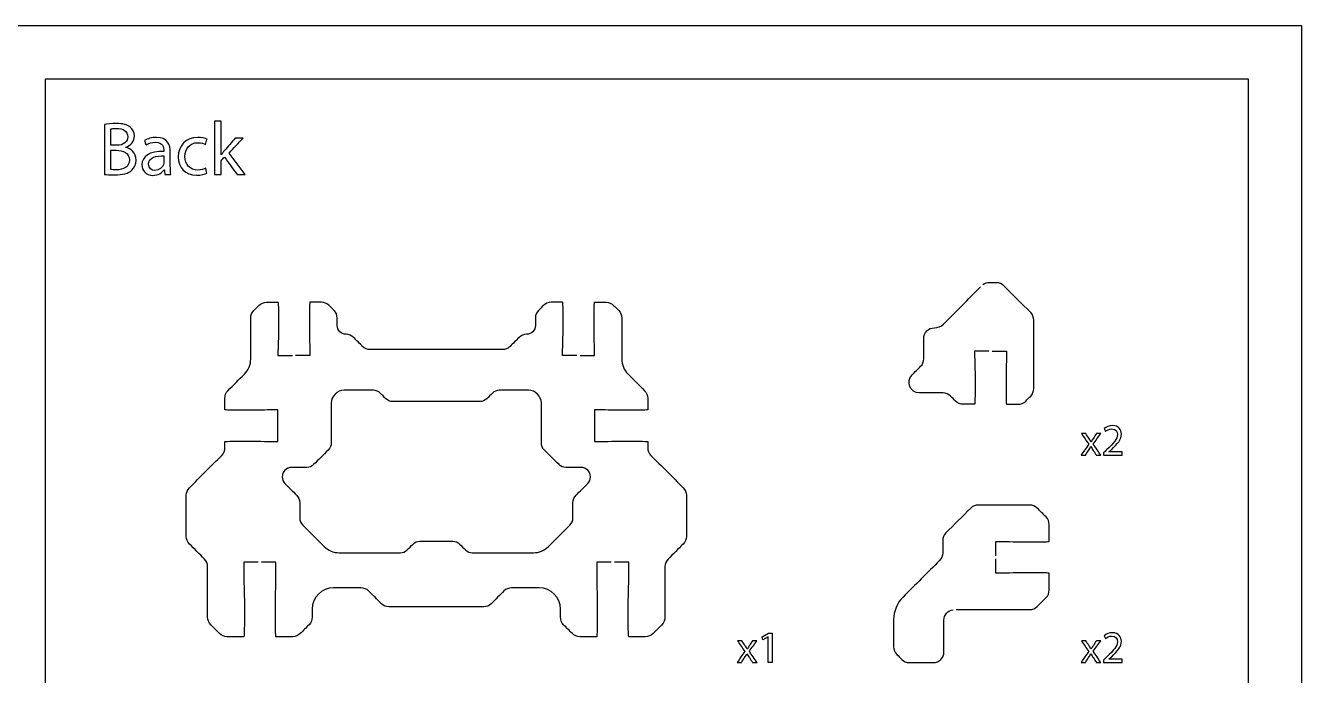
# Model space of a CAD drawing. Extents: x 0 to 395, y 205 to 450.
# Drawn here: x 275.1 to 395, y 388.9 to 450 of the extents above; entities that cross this region are included whole.
import ezdxf

# ---------------------------------------------------------------- set-up
doc = ezdxf.new("R2010")
doc.units = 0
doc.header["$MEASUREMENT"] = 0
doc.layers.add('DEFAULT', color=18, linetype='CONTINUOUS')

msp = doc.modelspace()

# ---------------------------------------------------------------- linework, layer by layer
at = {"layer": 'DEFAULT', "color": 18}
for points in [[(395, 205), (0, 205), (0, 450), (395, 450)], [(390, 210), (276.95, 210), (276.95, 445), (390, 445)], [(344.88, 392.54), (344.87, 392.54), (344.39, 392.28), (344.32, 392.56), (344.92, 392.88), (345.24, 392.88), (345.24, 390.13), (344.88, 390.13)]]:
    msp.add_lwpolyline(points, close=True, dxfattribs=at)
for points, knots in [([(282.49, 440.69), (282.75, 440.75), (283.18, 440.79), (283.61, 440.79), (284.22, 440.79), (284.62, 440.69), (284.91, 440.45), (285.16, 440.26), (285.31, 439.98), (285.31, 439.61), (285.31, 439.15), (285, 438.74), (284.5, 438.56), (284.5, 438.56), (284.5, 438.55), (284.5, 438.55), (284.96, 438.43), (285.48, 438.06), (285.48, 437.35), (285.48, 436.95), (285.32, 436.63), (285.08, 436.4), (284.75, 436.1), (284.21, 435.96), (283.44, 435.96), (283.02, 435.96), (282.69, 435.99), (282.49, 436.01), (282.49, 437.57), (282.49, 439.13), (282.49, 440.69)], [13.262, 13.262, 13.262, 13.262, 14.262, 14.262, 14.262, 15.262, 15.262, 15.262, 16.262, 16.262, 16.262, 17.262, 17.262, 17.262, 17.302, 17.302, 17.302, 18.302, 18.302, 18.302, 19.302, 19.302, 19.302, 20.302, 20.302, 20.302, 21.302, 21.302, 21.302, 34.564, 34.564, 34.564, 34.564]), ([(283.1, 438.74), (283.29, 438.74), (283.47, 438.74), (283.66, 438.74), (284.31, 438.74), (284.69, 439.08), (284.69, 439.54), (284.69, 440.1), (284.26, 440.32), (283.64, 440.32), (283.36, 440.32), (283.2, 440.3), (283.1, 440.28), (283.1, 439.77), (283.1, 439.26), (283.1, 438.74)], [4.342, 4.342, 4.342, 4.342, 5.922, 5.922, 5.922, 6.922, 6.922, 6.922, 7.922, 7.922, 7.922, 8.922, 8.922, 8.922, 13.264, 13.264, 13.264, 13.264]), ([(293.46, 437.85), (293.47, 437.85), (293.47, 437.85), (293.48, 437.85), (293.56, 437.97), (293.68, 438.12), (293.78, 438.24), (294.12, 438.63), (294.45, 439.02), (294.78, 439.42), (295.03, 439.42), (295.28, 439.42), (295.53, 439.42), (295.09, 438.95), (294.65, 438.48), (294.21, 438.01), (294.71, 437.34), (295.21, 436.67), (295.72, 436), (295.46, 436), (295.21, 436), (294.96, 436), (294.57, 436.55), (294.17, 437.09), (293.78, 437.64), (293.68, 437.52), (293.57, 437.4), (293.46, 437.28), (293.46, 436.86), (293.46, 436.43), (293.46, 436), (293.26, 436), (293.05, 436), (292.85, 436), (292.85, 437.67), (292.85, 439.34), (292.85, 441.01), (293.05, 441.01), (293.26, 441.01), (293.46, 441.01), (293.46, 439.96), (293.46, 438.9), (293.46, 437.85)], [8.962, 8.962, 8.962, 8.962, 9.002, 9.002, 9.002, 10.002, 10.002, 10.002, 14.386085, 14.386085, 14.386085, 16.506085, 16.506085, 16.506085, 21.967587, 21.967587, 21.967587, 29.084996, 29.084996, 29.084996, 31.225996, 31.225996, 31.225996, 36.943678, 36.943678, 36.943678, 38.28904, 38.28904, 38.28904, 41.92904, 41.92904, 41.92904, 43.66904, 43.66904, 43.66904, 57.87204, 57.87204, 57.87204, 59.61204, 59.61204, 59.61204, 68.57404, 68.57404, 68.57404, 68.57404]), ([(288.18, 436), (288.16, 436.14), (288.15, 436.29), (288.13, 436.43), (288.12, 436.43), (288.12, 436.43), (288.11, 436.43), (287.92, 436.16), (287.55, 435.92), (287.06, 435.92), (286.37, 435.92), (286.02, 436.41), (286.02, 436.9), (286.02, 437.73), (286.75, 438.18), (288.07, 438.17), (288.07, 438.2), (288.07, 438.22), (288.07, 438.24), (288.07, 438.53), (288, 439.03), (287.3, 439.03), (286.98, 439.03), (286.65, 438.94), (286.41, 438.78), (286.36, 438.92), (286.31, 439.05), (286.27, 439.19), (286.55, 439.37), (286.96, 439.49), (287.39, 439.49), (288.43, 439.49), (288.69, 438.78), (288.69, 438.1), (288.69, 437.67), (288.69, 437.24), (288.69, 436.82), (288.69, 436.52), (288.7, 436.23), (288.74, 436), (288.56, 436), (288.37, 436), (288.18, 436)], [0, 0, 0, 0, 1.228007, 1.228007, 1.228007, 1.288007, 1.288007, 1.288007, 2.288007, 2.288007, 2.288007, 3.288007, 3.288007, 3.288007, 4.288007, 4.288007, 4.288007, 4.488007, 4.488007, 4.488007, 5.488007, 5.488007, 5.488007, 6.488007, 6.488007, 6.488007, 7.715655, 7.715655, 7.715655, 8.715655, 8.715655, 8.715655, 9.715655, 9.715655, 9.715655, 13.336655, 13.336655, 13.336655, 14.336655, 14.336655, 14.336655, 15.936655, 15.936655, 15.936655, 15.936655]), ([(292.12, 436.13), (291.96, 436.04), (291.6, 435.93), (291.14, 435.93), (290.11, 435.93), (289.44, 436.63), (289.44, 437.67), (289.44, 438.72), (290.16, 439.49), (291.28, 439.49), (291.64, 439.49), (291.97, 439.39), (292.14, 439.31), (292.09, 439.15), (292.04, 438.99), (292, 438.83), (291.85, 438.91), (291.62, 438.99), (291.28, 438.99), (290.49, 438.99), (290.07, 438.41), (290.07, 437.7), (290.07, 436.91), (290.58, 436.42), (291.26, 436.42), (291.61, 436.42), (291.84, 436.52), (292.02, 436.59), (292.05, 436.44), (292.09, 436.28), (292.12, 436.13)], [1.353662, 1.353662, 1.353662, 1.353662, 2.353662, 2.353662, 2.353662, 3.353662, 3.353662, 3.353662, 4.353662, 4.353662, 4.353662, 5.353662, 5.353662, 5.353662, 6.770983, 6.770983, 6.770983, 7.770983, 7.770983, 7.770983, 8.770983, 8.770983, 8.770983, 9.770983, 9.770983, 9.770983, 10.770983, 10.770983, 10.770983, 12.124645, 12.124645, 12.124645, 12.124645]), ([(283.1, 436.47), (283.22, 436.44), (283.4, 436.44), (283.61, 436.44), (284.25, 436.44), (284.84, 436.67), (284.84, 437.36), (284.84, 438.01), (284.28, 438.28), (283.61, 438.28), (283.44, 438.28), (283.27, 438.28), (283.1, 438.28), (283.1, 437.67), (283.1, 437.07), (283.1, 436.47)], [5.141, 5.141, 5.141, 5.141, 6.141, 6.141, 6.141, 7.141, 7.141, 7.141, 8.141, 8.141, 8.141, 9.581, 9.581, 9.581, 14.722, 14.722, 14.722, 14.722]), ([(288.09, 437.74), (287.41, 437.76), (286.64, 437.64), (286.64, 436.97), (286.64, 436.57), (286.91, 436.38), (287.23, 436.38), (287.67, 436.38), (287.95, 436.66), (288.05, 436.95), (288.07, 437.02), (288.09, 437.09), (288.09, 437.15), (288.09, 437.35), (288.09, 437.55), (288.09, 437.74)], [1.681, 1.681, 1.681, 1.681, 2.681, 2.681, 2.681, 3.681, 3.681, 3.681, 4.681, 4.681, 4.681, 5.681, 5.681, 5.681, 7.362, 7.362, 7.362, 7.362]), ([(374.72, 411.65), (374.82, 411.51), (374.92, 411.36), (375.02, 411.21), (375.09, 411.1), (375.16, 410.99), (375.22, 410.88), (375.23, 410.88), (375.23, 410.88), (375.24, 410.88), (375.3, 411), (375.37, 411.11), (375.44, 411.22), (375.54, 411.36), (375.63, 411.51), (375.73, 411.65), (375.86, 411.65), (376, 411.65), (376.13, 411.65), (375.9, 411.32), (375.66, 410.99), (375.43, 410.66), (375.67, 410.31), (375.91, 409.96), (376.15, 409.61), (376.01, 409.61), (375.87, 409.61), (375.73, 409.61), (375.63, 409.76), (375.53, 409.91), (375.43, 410.07), (375.35, 410.19), (375.28, 410.3), (375.2, 410.42), (375.13, 410.3), (375.06, 410.19), (374.98, 410.07), (374.88, 409.91), (374.79, 409.76), (374.69, 409.61), (374.55, 409.61), (374.41, 409.61), (374.28, 409.61), (374.52, 409.95), (374.76, 410.3), (375, 410.65), (374.77, 410.99), (374.54, 411.32), (374.31, 411.65), (374.45, 411.65), (374.59, 411.65), (374.72, 411.65)], [0, 0, 0, 0, 1.496308, 1.496308, 1.496308, 2.496308, 2.496308, 2.496308, 2.532308, 2.532308, 2.532308, 3.532308, 3.532308, 3.532308, 5.012538, 5.012538, 5.012538, 6.151538, 6.151538, 6.151538, 9.586024, 9.586024, 9.586024, 13.211699, 13.211699, 13.211699, 14.410699, 14.410699, 14.410699, 15.971714, 15.971714, 15.971714, 16.994714, 16.994714, 16.994714, 17.994714, 17.994714, 17.994714, 19.548672, 19.548672, 19.548672, 20.712672, 20.712672, 20.712672, 24.3223, 24.3223, 24.3223, 27.779998, 27.779998, 27.779998, 28.955998, 28.955998, 28.955998, 28.955998]), ([(376.39, 409.61), (376.39, 409.68), (376.39, 409.76), (376.39, 409.83), (376.49, 409.93), (376.59, 410.02), (376.68, 410.12), (377.39, 410.79), (377.7, 411.14), (377.71, 411.56), (377.71, 411.84), (377.57, 412.09), (377.16, 412.09), (376.91, 412.09), (376.71, 411.97), (376.58, 411.86), (376.54, 411.95), (376.5, 412.04), (376.46, 412.12), (376.65, 412.28), (376.92, 412.4), (377.24, 412.4), (377.83, 412.4), (378.08, 412), (378.08, 411.6), (378.08, 411.1), (377.71, 410.69), (377.13, 410.13), (377.06, 410.06), (376.99, 409.99), (376.91, 409.92), (377.32, 409.92), (377.74, 409.92), (378.15, 409.92), (378.15, 409.81), (378.15, 409.71), (378.15, 409.61), (377.56, 409.61), (376.98, 409.61), (376.39, 409.61)], [4.977, 4.977, 4.977, 4.977, 5.624, 5.624, 5.624, 6.777406, 6.777406, 6.777406, 7.777406, 7.777406, 7.777406, 8.777406, 8.777406, 8.777406, 9.777406, 9.777406, 9.777406, 10.592847, 10.592847, 10.592847, 11.592847, 11.592847, 11.592847, 12.592847, 12.592847, 12.592847, 13.592847, 13.592847, 13.592847, 14.465733, 14.465733, 14.465733, 17.967733, 17.967733, 17.967733, 18.843733, 18.843733, 18.843733, 23.820733, 23.820733, 23.820733, 23.820733]), ([(342.4, 392.18), (342.5, 392.03), (342.6, 391.89), (342.7, 391.74), (342.77, 391.63), (342.84, 391.52), (342.9, 391.41), (342.91, 391.41), (342.91, 391.41), (342.92, 391.41), (342.98, 391.53), (343.05, 391.63), (343.12, 391.74), (343.21, 391.89), (343.31, 392.03), (343.41, 392.18), (343.54, 392.18), (343.67, 392.18), (343.81, 392.18), (343.58, 391.85), (343.34, 391.52), (343.11, 391.19), (343.35, 390.84), (343.59, 390.48), (343.83, 390.13), (343.69, 390.13), (343.55, 390.13), (343.41, 390.13), (343.31, 390.29), (343.21, 390.44), (343.11, 390.59), (343.03, 390.71), (342.96, 390.83), (342.88, 390.95), (342.81, 390.83), (342.74, 390.72), (342.66, 390.59), (342.56, 390.44), (342.46, 390.29), (342.37, 390.13), (342.23, 390.13), (342.09, 390.13), (341.96, 390.13), (342.2, 390.48), (342.44, 390.83), (342.68, 391.18), (342.45, 391.51), (342.22, 391.85), (341.99, 392.18), (342.13, 392.18), (342.27, 392.18), (342.4, 392.18)], [0, 0, 0, 0, 1.496308, 1.496308, 1.496308, 2.496308, 2.496308, 2.496308, 2.532308, 2.532308, 2.532308, 3.532308, 3.532308, 3.532308, 5.012538, 5.012538, 5.012538, 6.150538, 6.150538, 6.150538, 9.584447, 9.584447, 9.584447, 13.210123, 13.210123, 13.210123, 14.409123, 14.409123, 14.409123, 15.970138, 15.970138, 15.970138, 16.993138, 16.993138, 16.993138, 17.993138, 17.993138, 17.993138, 19.547096, 19.547096, 19.547096, 20.710096, 20.710096, 20.710096, 24.319724, 24.319724, 24.319724, 27.777422, 27.777422, 27.777422, 28.953422, 28.953422, 28.953422, 28.953422]), ([(374.72, 392.18), (374.82, 392.03), (374.92, 391.89), (375.02, 391.74), (375.09, 391.63), (375.16, 391.52), (375.22, 391.41), (375.23, 391.41), (375.23, 391.41), (375.24, 391.41), (375.3, 391.53), (375.37, 391.63), (375.44, 391.74), (375.54, 391.89), (375.63, 392.03), (375.73, 392.18), (375.86, 392.18), (376, 392.18), (376.13, 392.18), (375.9, 391.85), (375.66, 391.52), (375.43, 391.19), (375.67, 390.84), (375.91, 390.48), (376.15, 390.13), (376.01, 390.13), (375.87, 390.13), (375.73, 390.13), (375.63, 390.29), (375.53, 390.44), (375.43, 390.59), (375.35, 390.71), (375.28, 390.83), (375.2, 390.95), (375.13, 390.83), (375.06, 390.72), (374.98, 390.59), (374.88, 390.44), (374.79, 390.29), (374.69, 390.13), (374.55, 390.13), (374.41, 390.13), (374.28, 390.13), (374.52, 390.48), (374.76, 390.83), (375, 391.18), (374.77, 391.51), (374.54, 391.85), (374.31, 392.18), (374.45, 392.18), (374.59, 392.18), (374.72, 392.18)], [0, 0, 0, 0, 1.496308, 1.496308, 1.496308, 2.496308, 2.496308, 2.496308, 2.532308, 2.532308, 2.532308, 3.532308, 3.532308, 3.532308, 5.012538, 5.012538, 5.012538, 6.151538, 6.151538, 6.151538, 9.586024, 9.586024, 9.586024, 13.211699, 13.211699, 13.211699, 14.410699, 14.410699, 14.410699, 15.971714, 15.971714, 15.971714, 16.994714, 16.994714, 16.994714, 17.994714, 17.994714, 17.994714, 19.548672, 19.548672, 19.548672, 20.712672, 20.712672, 20.712672, 24.3223, 24.3223, 24.3223, 27.779998, 27.779998, 27.779998, 28.955998, 28.955998, 28.955998, 28.955998]), ([(376.39, 390.13), (376.39, 390.21), (376.39, 390.28), (376.39, 390.36), (376.49, 390.45), (376.59, 390.55), (376.68, 390.64), (377.39, 391.31), (377.7, 391.67), (377.71, 392.08), (377.71, 392.36), (377.57, 392.62), (377.16, 392.62), (376.91, 392.62), (376.71, 392.49), (376.58, 392.39), (376.54, 392.47), (376.5, 392.56), (376.46, 392.65), (376.65, 392.81), (376.92, 392.93), (377.24, 392.93), (377.83, 392.93), (378.08, 392.52), (378.08, 392.13), (378.08, 391.62), (377.71, 391.21), (377.13, 390.65), (377.06, 390.59), (376.99, 390.52), (376.91, 390.44), (377.32, 390.44), (377.74, 390.44), (378.15, 390.44), (378.15, 390.34), (378.15, 390.24), (378.15, 390.13), (377.56, 390.13), (376.98, 390.13), (376.39, 390.13)], [4.977, 4.977, 4.977, 4.977, 5.624, 5.624, 5.624, 6.777406, 6.777406, 6.777406, 7.777406, 7.777406, 7.777406, 8.777406, 8.777406, 8.777406, 9.777406, 9.777406, 9.777406, 10.592436, 10.592436, 10.592436, 11.592436, 11.592436, 11.592436, 12.592436, 12.592436, 12.592436, 13.592436, 13.592436, 13.592436, 14.465321, 14.465321, 14.465321, 17.967321, 17.967321, 17.967321, 18.843321, 18.843321, 18.843321, 23.820321, 23.820321, 23.820321, 23.820321])]:
    msp.add_open_spline(points, degree=3, knots=knots, dxfattribs=at)
at = {"layer": 'DEFAULT', "color": 1}
for points, knots in [([(365.93, 419.41), (366.38, 419.41), (366.83, 419.41), (367.28, 419.41), (367.28, 419.24), (367.28, 419.07), (367.28, 418.91), (367.28, 418.79), (367.23, 417.79), (367.23, 416.41), (367.23, 415.02), (367.25, 414.41), (367.28, 414.41), (367.64, 414.41), (368, 414.41), (368.37, 414.41), (368.63, 414.41), (368.89, 414.51), (369.08, 414.7), (369.23, 414.86), (369.39, 415.02), (369.55, 415.18), (369.74, 415.36), (369.84, 415.62), (369.84, 415.88), (369.84, 418.03), (369.84, 420.17), (369.84, 422.31), (369.84, 422.58), (369.74, 422.83), (369.55, 423.02), (368.71, 423.86), (367.87, 424.7), (367.03, 425.53), (366.85, 425.72), (366.59, 425.83), (366.33, 425.83), (366.1, 425.83), (365.88, 425.83), (365.65, 425.83), (365.44, 425.83), (365.24, 425.76), (365.06, 425.63)], [0, 0, 0, 0, 3.83, 3.83, 3.83, 5.24, 5.24, 5.24, 6.24, 6.24, 6.24, 7.24, 7.24, 7.24, 10.32, 10.32, 10.32, 11.32, 11.32, 11.32, 13.22213, 13.22213, 13.22213, 14.22213, 14.22213, 14.22213, 32.45213, 32.45213, 32.45213, 33.45213, 33.45213, 33.45213, 43.528404, 43.528404, 43.528404, 44.528404, 44.528404, 44.528404, 46.438404, 46.438404, 46.438404, 47.438404, 47.438404, 47.438404, 47.438404]), ([(365.63, 419.41), (365.18, 419.41), (364.73, 419.41), (364.28, 419.41), (364.28, 419.24), (364.28, 419.07), (364.28, 418.91), (364.28, 418.79), (364.33, 417.79), (364.33, 416.41), (364.33, 415.06), (364.31, 414.43), (364.28, 414.41), (363.92, 414.41), (363.56, 414.41), (363.2, 414.41), (362.93, 414.41), (362.68, 414.51), (362.49, 414.7), (362.33, 414.86), (362.17, 415.02), (362.02, 415.17), (361.83, 415.36), (361.57, 415.47), (361.31, 415.47), (360.58, 415.47), (359.84, 415.47), (359.11, 415.47), (358.22, 415.47), (357.78, 416.55), (358.41, 417.17), (358.67, 417.44), (358.94, 417.71), (359.21, 417.97), (359.4, 418.16), (359.5, 418.42), (359.5, 418.68), (359.5, 419.32), (359.5, 419.95), (359.5, 420.58), (359.5, 421.14), (359.95, 421.59), (360.5, 421.59), (360.82, 421.59), (361.13, 421.71), (361.36, 421.94), (362.52, 423.1), (363.68, 424.26), (364.84, 425.43)], [0, 0, 0, 0, 3.82, 3.82, 3.82, 5.23, 5.23, 5.23, 6.23, 6.23, 6.23, 7.23, 7.23, 7.23, 10.3, 10.3, 10.3, 11.3, 11.3, 11.3, 13.195046, 13.195046, 13.195046, 14.195046, 14.195046, 14.195046, 20.415054, 20.415054, 20.415054, 21.415054, 21.415054, 21.415054, 24.625319, 24.625319, 24.625319, 25.625319, 25.625319, 25.625319, 31.015319, 31.015319, 31.015319, 32.015319, 32.015319, 32.015319, 33.015319, 33.015319, 33.015319, 46.994822, 46.994822, 46.994822, 46.994822]), ([(296.96, 399.56), (296.51, 399.56), (296.06, 399.56), (295.61, 399.56), (295.61, 398.9), (295.61, 398.23), (295.61, 397.57), (295.61, 397.44), (295.66, 396.45), (295.66, 395.06), (295.66, 393.68), (295.64, 392.56), (295.61, 392.56), (295.08, 392.56), (294.55, 392.56), (294.02, 392.56), (293.76, 392.56), (293.51, 392.67), (293.32, 392.86), (293.04, 393.13), (292.77, 393.41), (292.49, 393.69), (292.3, 393.87), (292.2, 394.13), (292.2, 394.39), (292.2, 395.98), (292.2, 397.56), (292.2, 399.15), (292.2, 399.41), (292.09, 399.67), (291.9, 399.86), (291.43, 400.33), (290.96, 400.8), (290.49, 401.27), (290.3, 401.46), (290.19, 401.71), (290.19, 401.98), (290.19, 403.27), (290.19, 404.56), (290.19, 405.85), (290.19, 406.12), (290.3, 406.37), (290.49, 406.56), (291.5, 407.57), (292.51, 408.59), (293.52, 409.6), (293.71, 409.79), (293.82, 410.04), (293.82, 410.31), (293.81, 410.5), (293.81, 410.7), (293.81, 410.89), (293.81, 410.92), (294.43, 410.94), (295.82, 410.94), (297.2, 410.94), (298.19, 410.89), (298.32, 410.89), (298.48, 410.89), (298.65, 410.89), (298.81, 410.89), (298.81, 411.89), (298.81, 412.89), (298.81, 413.89), (298.65, 413.89), (298.48, 413.89), (298.32, 413.89), (298.19, 413.89), (297.2, 413.84), (295.82, 413.84), (294.43, 413.84), (293.81, 413.86), (293.81, 413.89), (293.81, 414.25), (293.81, 414.61), (293.81, 414.98), (293.81, 415.24), (293.92, 415.49), (294.1, 415.68), (294.62, 416.2), (295.14, 416.72), (295.66, 417.24), (296.04, 417.61), (296.25, 418.12), (296.25, 418.66), (296.25, 419.94), (296.25, 421.23), (296.25, 422.51), (296.25, 422.78), (296.36, 423.04), (296.54, 423.22), (296.7, 423.38), (296.86, 423.54), (297.02, 423.7), (297.21, 423.89), (297.46, 423.99), (297.73, 423.99), (298.09, 423.99), (298.45, 423.99), (298.81, 423.99), (298.84, 423.99), (298.86, 423.38), (298.86, 421.99), (298.86, 420.61), (298.81, 419.62), (298.81, 419.49), (298.81, 419.32), (298.81, 419.16), (298.81, 418.99), (299.27, 418.99), (299.72, 418.99), (300.17, 418.99)], [0, 0, 0, 0, 3.82, 3.82, 3.82, 9.48, 9.48, 9.48, 10.48, 10.48, 10.48, 11.48, 11.48, 11.48, 15.98, 15.98, 15.98, 16.98, 16.98, 16.98, 20.303402, 20.303402, 20.303402, 21.303402, 21.303402, 21.303402, 34.793402, 34.793402, 34.793402, 35.793402, 35.793402, 35.793402, 41.47854, 41.47854, 41.47854, 42.47854, 42.47854, 42.47854, 53.45854, 53.45854, 53.45854, 54.45854, 54.45854, 54.45854, 66.634919, 66.634919, 66.634919, 67.634919, 67.634919, 67.634919, 69.284949, 69.284949, 69.284949, 70.284949, 70.284949, 70.284949, 71.284949, 71.284949, 71.284949, 72.694949, 72.694949, 72.694949, 81.194949, 81.194949, 81.194949, 82.604949, 82.604949, 82.604949, 83.604949, 83.604949, 83.604949, 84.604949, 84.604949, 84.604949, 87.684949, 87.684949, 87.684949, 88.684949, 88.684949, 88.684949, 94.949916, 94.949916, 94.949916, 95.949916, 95.949916, 95.949916, 106.889916, 106.889916, 106.889916, 107.889916, 107.889916, 107.889916, 109.806188, 109.806188, 109.806188, 110.806188, 110.806188, 110.806188, 113.886188, 113.886188, 113.886188, 114.886188, 114.886188, 114.886188, 115.886188, 115.886188, 115.886188, 117.306188, 117.306188, 117.306188, 121.136188, 121.136188, 121.136188, 121.136188]), ([(326.91, 418.99), (326.46, 418.99), (326.01, 418.99), (325.56, 418.99), (325.56, 419.16), (325.56, 419.32), (325.56, 419.49), (325.56, 419.62), (325.61, 420.61), (325.61, 421.99), (325.61, 423.38), (325.59, 423.99), (325.56, 423.99), (325.2, 423.99), (324.84, 423.99), (324.48, 423.99), (324.21, 423.99), (323.95, 423.89), (323.77, 423.7), (323.61, 423.54), (323.45, 423.38), (323.29, 423.22), (323.11, 423.04), (323, 422.78), (323, 422.52), (323, 422.28), (323, 422.04), (323, 421.8), (323, 421.35), (322.63, 420.98), (322.17, 420.98), (321.91, 420.98), (321.65, 420.87), (321.47, 420.68), (321.18, 420.4), (320.9, 420.12), (320.62, 419.84), (320.43, 419.65), (320.18, 419.54), (319.91, 419.54), (315.76, 419.54), (311.61, 419.54), (307.47, 419.54), (307.2, 419.54), (306.95, 419.65), (306.76, 419.84), (306.48, 420.12), (306.2, 420.4), (305.91, 420.68), (305.73, 420.87), (305.47, 420.98), (305.21, 420.98), (304.75, 420.98), (304.37, 421.35), (304.37, 421.8), (304.37, 422.04), (304.37, 422.28), (304.37, 422.51), (304.37, 422.78), (304.27, 423.04), (304.08, 423.22), (303.92, 423.38), (303.76, 423.54), (303.61, 423.7), (303.42, 423.89), (303.16, 423.99), (302.9, 423.99), (302.54, 423.99), (302.18, 423.99), (301.81, 423.99), (301.79, 423.99), (301.76, 423.38), (301.76, 421.99), (301.76, 420.61), (301.81, 419.62), (301.81, 419.49), (301.81, 419.32), (301.81, 419.16), (301.81, 418.99), (301.36, 418.99), (300.92, 418.99), (300.47, 418.99)], [0, 0, 0, 0, 3.82, 3.82, 3.82, 5.24, 5.24, 5.24, 6.24, 6.24, 6.24, 7.24, 7.24, 7.24, 10.32, 10.32, 10.32, 11.32, 11.32, 11.32, 13.215046, 13.215046, 13.215046, 14.215046, 14.215046, 14.215046, 16.245046, 16.245046, 16.245046, 17.245046, 17.245046, 17.245046, 18.245046, 18.245046, 18.245046, 21.639159, 21.639159, 21.639159, 22.639159, 22.639159, 22.639159, 57.929159, 57.929159, 57.929159, 58.929159, 58.929159, 58.929159, 62.323271, 62.323271, 62.323271, 63.323271, 63.323271, 63.323271, 64.323271, 64.323271, 64.323271, 66.343271, 66.343271, 66.343271, 67.343271, 67.343271, 67.343271, 69.25246, 69.25246, 69.25246, 70.25246, 70.25246, 70.25246, 73.33246, 73.33246, 73.33246, 74.33246, 74.33246, 74.33246, 75.33246, 75.33246, 75.33246, 76.75246, 76.75246, 76.75246, 80.57246, 80.57246, 80.57246, 80.57246]), ([(327.21, 418.99), (327.66, 418.99), (328.11, 418.99), (328.56, 418.99), (328.56, 419.16), (328.56, 419.32), (328.56, 419.49), (328.56, 419.62), (328.51, 420.61), (328.51, 421.99), (328.51, 423.38), (328.54, 423.99), (328.56, 423.99), (328.92, 423.99), (329.29, 423.99), (329.65, 423.99), (329.91, 423.99), (330.17, 423.89), (330.35, 423.7), (330.51, 423.54), (330.67, 423.38), (330.83, 423.22), (331.02, 423.04), (331.12, 422.78), (331.12, 422.51), (331.12, 421.23), (331.12, 419.94), (331.12, 418.66), (331.12, 418.12), (331.33, 417.61), (331.71, 417.24), (332.23, 416.72), (332.75, 416.2), (333.27, 415.68), (333.46, 415.49), (333.56, 415.24), (333.56, 414.98), (333.56, 414.61), (333.56, 414.25), (333.56, 413.89), (333.56, 413.86), (332.95, 413.84), (331.56, 413.84), (330.18, 413.84), (329.19, 413.89), (329.06, 413.89), (328.9, 413.89), (328.73, 413.89), (328.56, 413.89), (328.56, 412.89), (328.56, 411.89), (328.56, 410.89), (328.73, 410.89), (328.9, 410.89), (329.06, 410.89), (329.19, 410.89), (330.18, 410.94), (331.56, 410.94), (332.95, 410.94), (333.56, 410.92), (333.56, 410.89), (333.56, 410.7), (333.56, 410.5), (333.56, 410.3), (333.56, 410.04), (333.67, 409.79), (333.86, 409.6), (334.87, 408.59), (335.88, 407.57), (336.89, 406.56), (337.08, 406.37), (337.19, 406.12), (337.19, 405.86), (337.19, 404.56), (337.19, 403.27), (337.19, 401.98), (337.19, 401.71), (337.08, 401.46), (336.89, 401.27), (336.42, 400.8), (335.95, 400.33), (335.48, 399.86), (335.29, 399.67), (335.18, 399.41), (335.18, 399.15), (335.18, 397.56), (335.18, 395.98), (335.18, 394.39), (335.18, 394.13), (335.08, 393.87), (334.89, 393.69), (334.61, 393.41), (334.34, 393.13), (334.06, 392.86), (333.87, 392.67), (333.62, 392.56), (333.36, 392.56), (332.83, 392.56), (332.3, 392.56), (331.77, 392.56), (331.74, 392.56), (331.72, 393.68), (331.72, 395.06), (331.72, 396.45), (331.77, 397.44), (331.77, 397.57), (331.77, 398.23), (331.77, 398.9), (331.77, 399.56), (331.32, 399.56), (330.87, 399.56), (330.42, 399.56)], [0, 0, 0, 0, 3.83, 3.83, 3.83, 5.25, 5.25, 5.25, 6.25, 6.25, 6.25, 7.25, 7.25, 7.25, 10.33, 10.33, 10.33, 11.33, 11.33, 11.33, 13.239188, 13.239188, 13.239188, 14.239188, 14.239188, 14.239188, 25.179188, 25.179188, 25.179188, 26.179188, 26.179188, 26.179188, 32.437087, 32.437087, 32.437087, 33.437087, 33.437087, 33.437087, 36.517087, 36.517087, 36.517087, 37.517087, 37.517087, 37.517087, 38.517087, 38.517087, 38.517087, 39.927087, 39.927087, 39.927087, 48.427087, 48.427087, 48.427087, 49.837087, 49.837087, 49.837087, 50.837087, 50.837087, 50.837087, 51.837087, 51.837087, 51.837087, 53.497087, 53.497087, 53.497087, 54.497087, 54.497087, 54.497087, 66.673466, 66.673466, 66.673466, 67.673466, 67.673466, 67.673466, 78.663466, 78.663466, 78.663466, 79.663466, 79.663466, 79.663466, 85.348605, 85.348605, 85.348605, 86.348605, 86.348605, 86.348605, 99.828605, 99.828605, 99.828605, 100.828605, 100.828605, 100.828605, 104.152006, 104.152006, 104.152006, 105.152006, 105.152006, 105.152006, 109.652006, 109.652006, 109.652006, 110.652006, 110.652006, 110.652006, 111.652006, 111.652006, 111.652006, 117.312006, 117.312006, 117.312006, 121.142006, 121.142006, 121.142006, 121.142006]), ([(317.07, 400.45), (316.84, 400.45), (316.61, 400.54), (316.44, 400.71), (316.25, 400.9), (316.07, 401.08), (315.88, 401.27), (315.71, 401.44), (315.48, 401.53), (315.25, 401.53), (314.21, 401.53), (313.17, 401.53), (312.13, 401.53), (311.9, 401.53), (311.67, 401.44), (311.5, 401.27), (311.31, 401.08), (311.13, 400.9), (310.94, 400.71), (310.77, 400.54), (310.55, 400.45), (310.31, 400.45), (308.39, 400.45), (306.48, 400.45), (304.56, 400.45), (304.03, 400.45), (303.52, 400.66), (303.15, 401.03), (302.48, 401.7), (301.81, 402.37), (301.14, 403.04), (300.96, 403.22), (300.85, 403.48), (300.85, 403.74), (300.85, 404.21), (300.85, 404.68), (300.85, 405.15), (300.85, 405.42), (300.75, 405.67), (300.56, 405.86), (300.19, 406.22), (299.83, 406.59), (299.46, 406.95), (299.3, 407.12), (299.2, 407.35), (299.2, 407.58), (299.2, 407.83), (299.3, 408.05), (299.46, 408.21), (299.63, 408.37), (299.85, 408.47), (300.09, 408.47), (300.57, 408.47), (301.05, 408.47), (301.53, 408.47), (301.77, 408.47), (302, 408.57), (302.16, 408.73), (302.62, 409.19), (303.07, 409.64), (303.52, 410.1), (303.71, 410.28), (303.82, 410.54), (303.82, 410.8), (303.82, 412.03), (303.82, 413.26), (303.82, 414.5), (303.82, 415.17), (304.36, 415.72), (305.04, 415.72), (305.95, 415.72), (306.87, 415.72), (307.78, 415.72), (308.02, 415.72), (308.25, 415.62), (308.41, 415.46), (308.59, 415.28), (308.77, 415.1), (308.95, 414.92), (309.12, 414.75), (309.35, 414.66), (309.58, 414.66), (312.32, 414.66), (315.06, 414.66), (317.8, 414.66), (318.03, 414.66), (318.26, 414.75), (318.43, 414.92), (318.61, 415.1), (318.79, 415.28), (318.97, 415.46), (319.14, 415.62), (319.36, 415.72), (319.6, 415.72), (320.51, 415.72), (321.43, 415.72), (322.34, 415.72), (323.02, 415.72), (323.56, 415.17), (323.56, 414.5), (323.56, 413.25), (323.56, 412), (323.56, 410.76), (323.56, 410.52), (323.66, 410.29), (323.82, 410.13), (324.29, 409.66), (324.75, 409.2), (325.22, 408.73), (325.38, 408.57), (325.61, 408.47), (325.85, 408.47), (326.33, 408.47), (326.81, 408.47), (327.29, 408.47), (327.78, 408.47), (328.18, 408.07), (328.18, 407.58), (328.18, 407.35), (328.08, 407.12), (327.92, 406.95), (327.55, 406.59), (327.19, 406.22), (326.82, 405.86), (326.64, 405.67), (326.53, 405.42), (326.53, 405.15), (326.53, 404.68), (326.53, 404.21), (326.53, 403.74), (326.53, 403.48), (326.42, 403.22), (326.24, 403.04), (325.57, 402.37), (324.9, 401.7), (324.23, 401.03), (323.86, 400.66), (323.35, 400.45), (322.82, 400.45), (320.9, 400.45), (318.99, 400.45), (317.07, 400.45)], [16.29, 16.29, 16.29, 16.29, 17.29, 17.29, 17.29, 19.545682, 19.545682, 19.545682, 20.545682, 20.545682, 20.545682, 29.375682, 29.375682, 29.375682, 30.375682, 30.375682, 30.375682, 32.631363, 32.631363, 32.631363, 33.631363, 33.631363, 33.631363, 49.921363, 49.921363, 49.921363, 50.921363, 50.921363, 50.921363, 58.954096, 58.954096, 58.954096, 59.954096, 59.954096, 59.954096, 63.954096, 63.954096, 63.954096, 64.954096, 64.954096, 64.954096, 69.338159, 69.338159, 69.338159, 70.338159, 70.338159, 70.338159, 71.338159, 71.338159, 71.338159, 72.338159, 72.338159, 72.338159, 76.418159, 76.418159, 76.418159, 77.418159, 77.418159, 77.418159, 82.877023, 82.877023, 82.877023, 83.877023, 83.877023, 83.877023, 94.347023, 94.347023, 94.347023, 95.347023, 95.347023, 95.347023, 103.107023, 103.107023, 103.107023, 104.107023, 104.107023, 104.107023, 106.27077, 106.27077, 106.27077, 107.27077, 107.27077, 107.27077, 130.56077, 130.56077, 130.56077, 131.56077, 131.56077, 131.56077, 133.724516, 133.724516, 133.724516, 134.724516, 134.724516, 134.724516, 142.484516, 142.484516, 142.484516, 143.484516, 143.484516, 143.484516, 154.074516, 154.074516, 154.074516, 155.074516, 155.074516, 155.074516, 160.66066, 160.66066, 160.66066, 161.66066, 161.66066, 161.66066, 165.74066, 165.74066, 165.74066, 166.74066, 166.74066, 166.74066, 167.74066, 167.74066, 167.74066, 172.124722, 172.124722, 172.124722, 173.124722, 173.124722, 173.124722, 177.124722, 177.124722, 177.124722, 178.124722, 178.124722, 178.124722, 186.157455, 186.157455, 186.157455, 187.157455, 187.157455, 187.157455, 203.447455, 203.447455, 203.447455, 203.447455]), ([(366.28, 400.17), (366.28, 400.62), (366.28, 401.07), (366.28, 401.52), (366.45, 401.52), (366.62, 401.52), (366.79, 401.52), (366.91, 401.52), (367.9, 401.47), (369.28, 401.47), (370.67, 401.47), (371.29, 401.49), (371.29, 401.52), (371.29, 402.05), (371.29, 402.58), (371.29, 403.11), (371.29, 403.37), (371.18, 403.63), (370.99, 403.81), (370.72, 404.09), (370.44, 404.37), (370.17, 404.64), (369.98, 404.83), (369.72, 404.93), (369.46, 404.93), (367.85, 404.93), (366.23, 404.93), (364.62, 404.93), (364.35, 404.93), (364.1, 404.83), (363.91, 404.64), (363.13, 403.86), (362.36, 403.09), (361.58, 402.31), (361.39, 402.12), (361.29, 401.87), (361.29, 401.6), (361.29, 401.21), (361.29, 400.82), (361.29, 400.43), (361.29, 400.17), (361.18, 399.91), (360.99, 399.72), (359.84, 398.58), (358.7, 397.43), (357.55, 396.28), (356.98, 395.72), (356.67, 394.95), (356.67, 394.16), (356.67, 393.31), (356.67, 392.46), (356.67, 391.61), (356.67, 391.35), (356.77, 391.09), (356.96, 390.9), (357.12, 390.74), (357.28, 390.58), (357.44, 390.42), (357.63, 390.24), (357.88, 390.13), (358.15, 390.13), (358.9, 390.13), (359.65, 390.13), (360.4, 390.13), (360.95, 390.13), (361.4, 390.58), (361.4, 391.13), (361.4, 392.13), (361.4, 393.12), (361.4, 394.11), (361.4, 394.61), (361.77, 395.02), (362.25, 395.1)], [0, 0, 0, 0, 3.82, 3.82, 3.82, 5.24, 5.24, 5.24, 6.24, 6.24, 6.24, 7.25, 7.25, 7.25, 11.75, 11.75, 11.75, 12.75, 12.75, 12.75, 16.066338, 16.066338, 16.066338, 17.066338, 17.066338, 17.066338, 30.786338, 30.786338, 30.786338, 31.786338, 31.786338, 31.786338, 41.127222, 41.127222, 41.127222, 42.127222, 42.127222, 42.127222, 45.457237, 45.457237, 45.457237, 46.457237, 46.457237, 46.457237, 60.259961, 60.259961, 60.259961, 61.259961, 61.259961, 61.259961, 68.479961, 68.479961, 68.479961, 69.479961, 69.479961, 69.479961, 71.396233, 71.396233, 71.396233, 72.396233, 72.396233, 72.396233, 78.776233, 78.776233, 78.776233, 79.776233, 79.776233, 79.776233, 88.206233, 88.206233, 88.206233, 89.206233, 89.206233, 89.206233, 89.206233]), ([(330.12, 399.56), (329.67, 399.56), (329.22, 399.56), (328.77, 399.56), (328.77, 398.9), (328.77, 398.23), (328.77, 397.57), (328.77, 397.44), (328.82, 396.45), (328.82, 395.06), (328.82, 393.68), (328.79, 392.56), (328.77, 392.56), (328.24, 392.56), (327.71, 392.56), (327.19, 392.56), (326.92, 392.56), (326.66, 392.67), (326.48, 392.86), (326.2, 393.13), (325.92, 393.41), (325.65, 393.69), (325.46, 393.87), (325.36, 394.13), (325.36, 394.39), (325.36, 394.64), (325.36, 394.9), (325.36, 395.15), (325.36, 396.25), (324.46, 397.15), (323.36, 397.15), (322.49, 397.15), (321.62, 397.15), (320.75, 397.15), (320.49, 397.15), (320.24, 397.04), (320.05, 396.86), (319.65, 396.46), (319.25, 396.06), (318.85, 395.66), (318.66, 395.47), (318.4, 395.37), (318.14, 395.37), (315.17, 395.37), (312.21, 395.37), (309.24, 395.37), (308.98, 395.37), (308.72, 395.47), (308.53, 395.66), (308.13, 396.06), (307.73, 396.46), (307.33, 396.86), (307.15, 397.04), (306.89, 397.15), (306.63, 397.15), (305.76, 397.15), (304.89, 397.15), (304.02, 397.15), (302.92, 397.15), (302.02, 396.25), (302.02, 395.15), (302.02, 394.9), (302.02, 394.65), (302.02, 394.39), (302.02, 394.13), (301.92, 393.87), (301.73, 393.69), (301.45, 393.41), (301.18, 393.13), (300.9, 392.86), (300.72, 392.67), (300.46, 392.56), (300.19, 392.56), (299.67, 392.56), (299.14, 392.56), (298.61, 392.56), (298.59, 392.56), (298.56, 393.68), (298.56, 395.06), (298.56, 396.45), (298.61, 397.44), (298.61, 397.57), (298.61, 398.23), (298.61, 398.9), (298.61, 399.56), (298.16, 399.56), (297.71, 399.56), (297.26, 399.56)], [0, 0, 0, 0, 3.82, 3.82, 3.82, 9.48, 9.48, 9.48, 10.48, 10.48, 10.48, 11.48, 11.48, 11.48, 15.97, 15.97, 15.97, 16.97, 16.97, 16.97, 20.30048, 20.30048, 20.30048, 21.30048, 21.30048, 21.30048, 23.45048, 23.45048, 23.45048, 24.45048, 24.45048, 24.45048, 31.84048, 31.84048, 31.84048, 32.84048, 32.84048, 32.84048, 37.648827, 37.648827, 37.648827, 38.648827, 38.648827, 38.648827, 63.858827, 63.858827, 63.858827, 64.858827, 64.858827, 64.858827, 69.660088, 69.660088, 69.660088, 70.660088, 70.660088, 70.660088, 78.040088, 78.040088, 78.040088, 79.040088, 79.040088, 79.040088, 81.180088, 81.180088, 81.180088, 82.180088, 82.180088, 82.180088, 85.496426, 85.496426, 85.496426, 86.496426, 86.496426, 86.496426, 90.986426, 90.986426, 90.986426, 91.986426, 91.986426, 91.986426, 92.986426, 92.986426, 92.986426, 98.646426, 98.646426, 98.646426, 102.476426, 102.476426, 102.476426, 102.476426]), ([(362.55, 395.11), (364.85, 395.11), (367.15, 395.11), (369.46, 395.11), (369.72, 395.11), (369.97, 395.21), (370.16, 395.4), (370.44, 395.68), (370.72, 395.95), (370.99, 396.23), (371.18, 396.42), (371.29, 396.67), (371.29, 396.94), (371.29, 397.47), (371.29, 397.99), (371.29, 398.52), (371.29, 398.55), (370.67, 398.57), (369.28, 398.57), (367.9, 398.57), (366.91, 398.52), (366.79, 398.52), (366.62, 398.52), (366.45, 398.52), (366.28, 398.52), (366.28, 398.97), (366.28, 399.42), (366.28, 399.87)], [0, 0, 0, 0, 19.58, 19.58, 19.58, 20.58, 20.58, 20.58, 23.896338, 23.896338, 23.896338, 24.896338, 24.896338, 24.896338, 29.386338, 29.386338, 29.386338, 30.386338, 30.386338, 30.386338, 31.386338, 31.386338, 31.386338, 32.806338, 32.806338, 32.806338, 36.636338, 36.636338, 36.636338, 36.636338])]:
    msp.add_open_spline(points, degree=3, knots=knots, dxfattribs=at)

doc.saveas('drawing.dxf')
